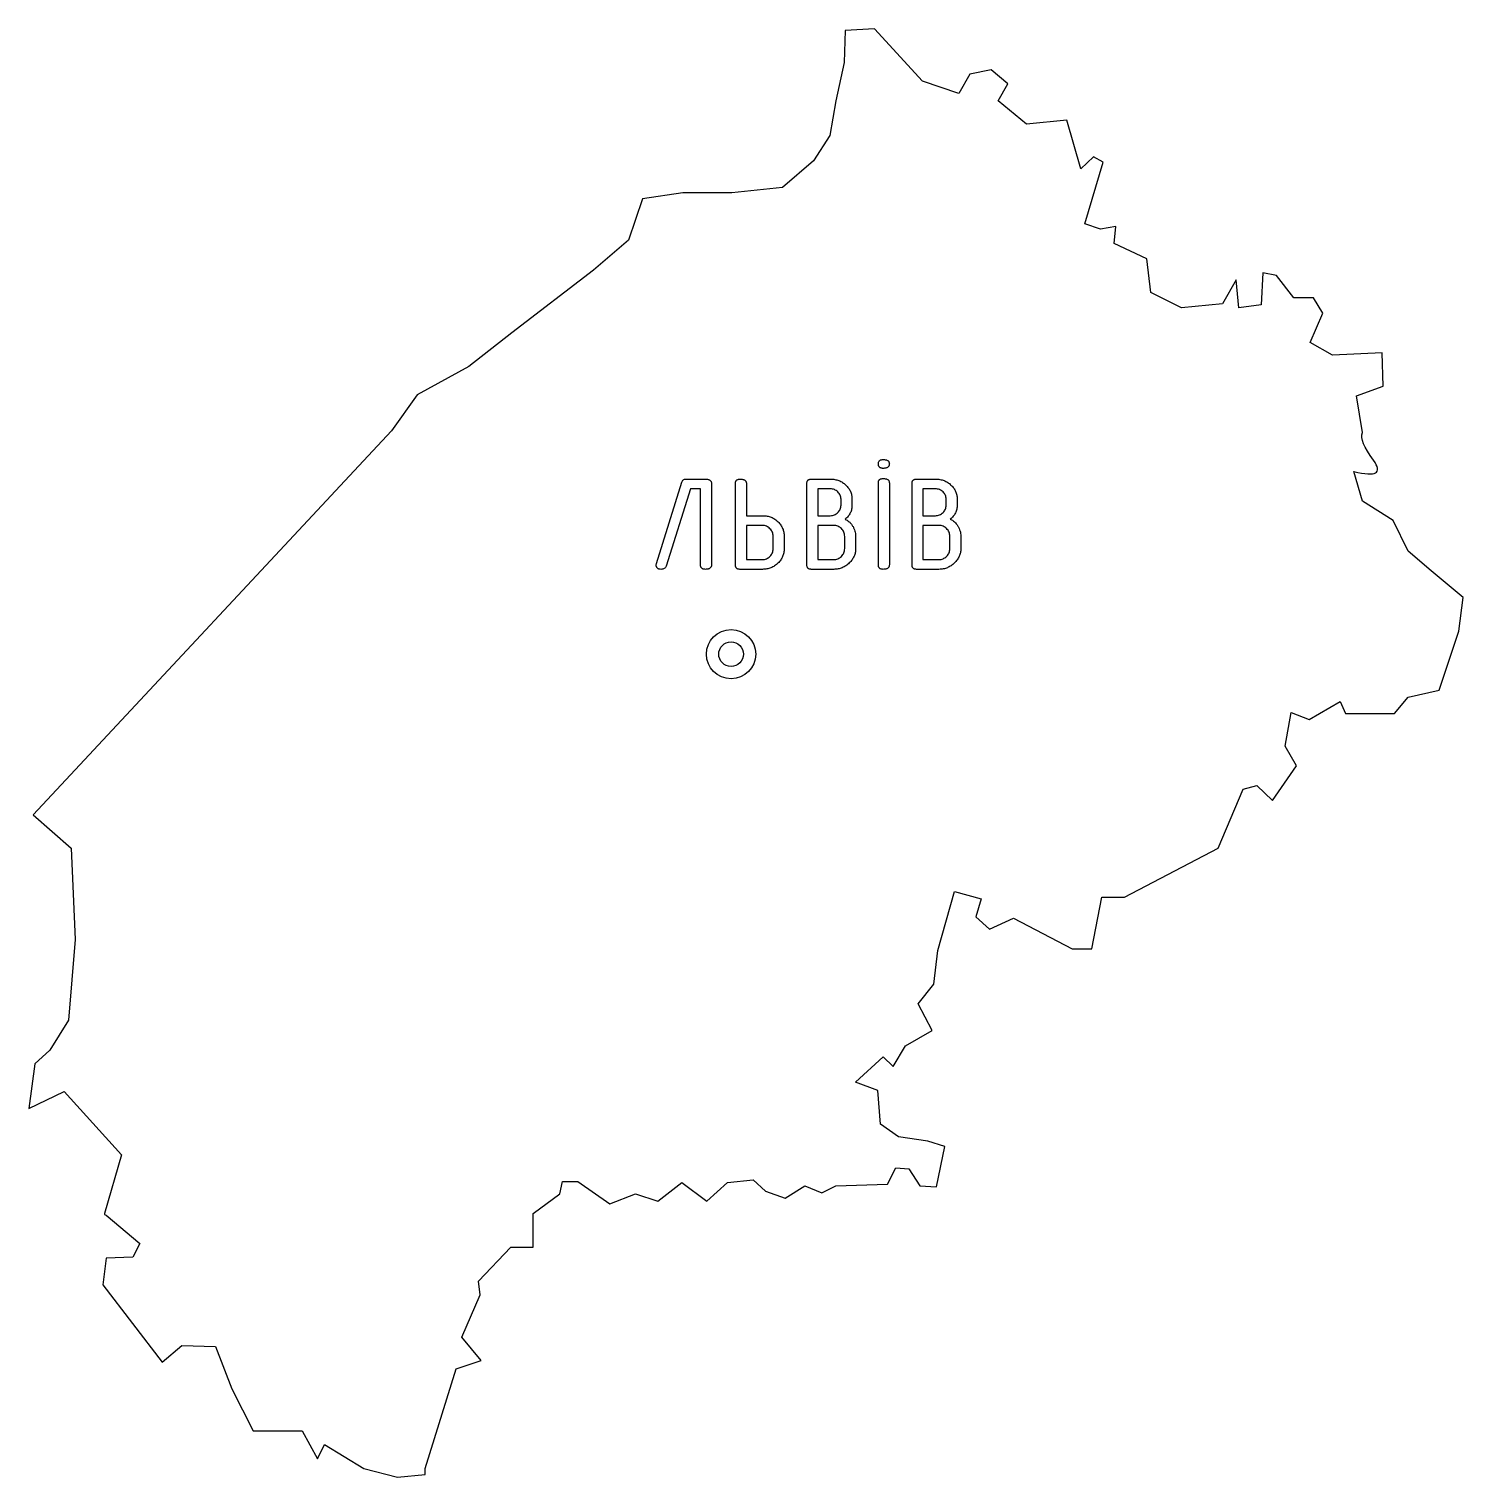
# Model space of a CAD drawing. Header units: millimetres. Extents: x -9424.2 to -9336.8, y 6308 to 6396.3.
import ezdxf

# ---------------------------------------------------------------- set-up
doc = ezdxf.new("R2010")
doc.units = ezdxf.units.MM

msp = doc.modelspace()

# ---------------------------------------------------------------- linework, layer by layer
at = {"color": 7, "linetype": 'Continuous', "lineweight": 25}
for p, q in [((-9374.411, 6396.159), (-9374.477, 6394.212)), ((-9372.626, 6396.257), (-9374.411, 6396.159)), ((-9369.706, 6393.077), (-9372.626, 6396.257)), ((-9374.477, 6394.212), (-9374.995, 6391.877)), ((-9366.819, 6393.499), (-9367.5, 6392.331)), ((-9365.521, 6393.758), (-9366.819, 6393.499)), ((-9364.515, 6392.915), (-9365.521, 6393.758)), ((-9367.5, 6392.331), (-9369.706, 6393.077)), ((-9365.099, 6391.877), (-9364.515, 6392.915)), ((-9374.995, 6391.877), (-9375.352, 6389.767)), ((-9363.38, 6390.449), (-9365.099, 6391.877)), ((-9360.914, 6390.708), (-9363.38, 6390.449)), ((-9360.069, 6387.723), (-9360.914, 6390.708)), ((-9375.352, 6389.767), (-9376.358, 6388.21)), ((-9376.358, 6388.21), (-9378.24, 6386.587)), ((-9359.292, 6388.469), (-9360.069, 6387.723)), ((-9359.81, 6384.381), (-9358.707, 6388.145)), ((-9358.707, 6388.145), (-9359.292, 6388.469)), ((-9384.307, 6386.263), (-9386.773, 6385.906)), ((-9381.322, 6386.263), (-9384.307, 6386.263)), ((-9378.24, 6386.587), (-9381.322, 6386.263)), ((-9386.773, 6385.906), (-9387.618, 6383.375)), ((-9358.869, 6384.057), (-9359.81, 6384.381)), ((-9357.929, 6384.219), (-9358.869, 6384.057)), ((-9358.025, 6383.18), (-9357.929, 6384.219)), ((-9387.618, 6383.375), (-9389.758, 6381.558)), ((-9356.047, 6382.24), (-9358.025, 6383.18)), ((-9355.787, 6380.195), (-9356.047, 6382.24)), ((-9389.758, 6381.558), (-9394.723, 6377.729)), ((-9350.596, 6380.974), (-9351.438, 6379.513)), ((-9350.433, 6379.254), (-9350.596, 6380.974)), ((-9348.973, 6381.396), (-9349.069, 6379.449)), ((-9348.13, 6381.234), (-9348.973, 6381.396)), ((-9347.091, 6379.871), (-9348.13, 6381.234)), ((-9353.937, 6379.254), (-9355.787, 6380.195)), ((-9351.438, 6379.513), (-9353.937, 6379.254)), ((-9349.069, 6379.449), (-9350.433, 6379.254)), ((-9345.89, 6379.871), (-9347.091, 6379.871)), ((-9345.306, 6378.93), (-9345.89, 6379.871)), ((-9346.085, 6377.145), (-9345.306, 6378.93)), ((-9394.723, 6377.729), (-9397.351, 6375.685)), ((-9344.722, 6376.367), (-9346.085, 6377.145)), ((-9341.705, 6376.528), (-9344.722, 6376.367)), ((-9341.64, 6374.485), (-9341.705, 6376.528)), ((-9397.351, 6375.685), (-9400.498, 6373.966)), ((-9400.498, 6373.966), (-9402.055, 6371.76)), ((-9343.262, 6373.901), (-9341.64, 6374.485)), ((-9342.905, 6371.662), (-9343.262, 6373.901)), ((-9402.055, 6371.76), (-9423.893, 6348.365)), ((-9385.917, 6363.67), (-9384.375, 6368.636)), ((-9384.119, 6368.823), (-9382.937, 6368.823)), ((-9382.566, 6368.557), (-9382.566, 6363.589)), ((-9381.109, 6363.589), (-9381.109, 6368.557)), ((-9380.44, 6368.563), (-9380.44, 6366.593)), ((-9376.754, 6363.589), (-9376.754, 6368.557)), ((-9376.485, 6368.823), (-9375.318, 6368.823)), ((-9372.398, 6363.59), (-9372.398, 6368.591)), ((-9371.729, 6368.591), (-9371.729, 6363.59)), ((-9370.347, 6363.589), (-9370.347, 6368.557)), ((-9370.079, 6368.823), (-9368.912, 6368.823)), ((-9342.905, 6367.476), (-9343.425, 6369.293)), ((-9383.85, 6368.229), (-9385.334, 6363.51)), ((-9383.235, 6368.229), (-9383.85, 6368.229)), ((-9383.235, 6363.586), (-9383.235, 6368.229)), ((-9375.325, 6368.229), (-9376.085, 6368.229)), ((-9376.085, 6368.229), (-9376.085, 6366.593)), ((-9374.004, 6367.623), (-9374.004, 6367.25)), ((-9369.678, 6368.229), (-9369.678, 6366.593)), ((-9368.918, 6368.229), (-9369.678, 6368.229)), ((-9367.597, 6367.623), (-9367.597, 6367.25)), ((-9374.673, 6367.234), (-9374.673, 6367.591)), ((-9368.266, 6367.234), (-9368.266, 6367.591)), ((-9341.024, 6366.309), (-9342.905, 6367.476)), ((-9380.44, 6366.593), (-9379.439, 6366.593)), ((-9379.476, 6365.999), (-9380.44, 6365.999)), ((-9380.44, 6365.999), (-9380.44, 6363.918)), ((-9376.085, 6366.593), (-9375.325, 6366.593)), ((-9375.121, 6365.999), (-9376.085, 6365.999)), ((-9376.085, 6365.999), (-9376.085, 6363.918)), ((-9369.678, 6366.593), (-9368.918, 6366.593)), ((-9368.714, 6365.999), (-9369.678, 6365.999)), ((-9369.678, 6365.999), (-9369.678, 6363.918)), ((-9340.115, 6364.426), (-9341.024, 6366.309)), ((-9378.805, 6364.588), (-9378.805, 6365.332)), ((-9378.136, 6365.351), (-9378.136, 6364.569)), ((-9374.45, 6364.588), (-9374.45, 6365.332)), ((-9373.781, 6365.339), (-9373.781, 6364.562)), ((-9368.043, 6364.588), (-9368.043, 6365.332)), ((-9367.374, 6365.339), (-9367.374, 6364.562)), ((-9338.72, 6363.225), (-9340.115, 6364.426)), ((-9379.466, 6363.323), (-9380.838, 6363.323)), ((-9380.44, 6363.918), (-9379.476, 6363.918)), ((-9375.11, 6363.323), (-9376.483, 6363.323)), ((-9376.085, 6363.918), (-9375.121, 6363.918)), ((-9368.704, 6363.323), (-9370.076, 6363.323)), ((-9369.678, 6363.918), (-9368.714, 6363.918)), ((-9336.773, 6361.604), (-9338.72, 6363.225)), ((-9337.033, 6359.56), (-9336.773, 6361.604)), ((-9338.233, 6355.958), (-9337.033, 6359.56)), ((-9346.15, 6354.174), (-9344.268, 6355.276)), ((-9344.268, 6355.276), (-9343.943, 6354.53)), ((-9340.959, 6354.53), (-9340.115, 6355.536)), ((-9340.115, 6355.536), (-9338.233, 6355.958)), ((-9347.61, 6352.55), (-9347.253, 6354.595)), ((-9347.253, 6354.595), (-9346.15, 6354.174)), ((-9343.943, 6354.53), (-9340.959, 6354.53)), ((-9346.929, 6351.35), (-9347.61, 6352.55)), ((-9348.389, 6349.241), (-9346.929, 6351.35)), ((-9350.173, 6349.922), (-9349.33, 6350.15)), ((-9349.33, 6350.15), (-9348.389, 6349.241)), ((-9351.698, 6346.321), (-9350.173, 6349.922)), ((-9423.893, 6348.365), (-9421.589, 6346.321)), ((-9421.589, 6346.321), (-9421.329, 6340.773)), ((-9357.409, 6343.335), (-9351.698, 6346.321)), ((-9368.764, 6340.091), (-9367.76, 6343.693)), ((-9367.76, 6343.693), (-9366.137, 6343.239)), ((-9366.137, 6343.239), (-9366.462, 6342.136)), ((-9359.388, 6340.188), (-9358.772, 6343.335)), ((-9358.772, 6343.335), (-9357.409, 6343.335)), ((-9366.462, 6342.136), (-9365.618, 6341.389)), ((-9365.618, 6341.389), (-9364.158, 6342.071)), ((-9364.158, 6342.071), (-9360.589, 6340.188)), ((-9421.329, 6340.773), (-9421.751, 6335.841)), ((-9369.025, 6338.047), (-9368.764, 6340.091)), ((-9360.589, 6340.188), (-9359.388, 6340.188)), ((-9369.966, 6336.847), (-9369.025, 6338.047)), ((-9369.122, 6335.224), (-9369.966, 6336.847)), ((-9421.751, 6335.841), (-9422.886, 6334.024)), ((-9370.745, 6334.283), (-9369.122, 6335.224)), ((-9371.49, 6333.017), (-9370.745, 6334.283)), ((-9423.795, 6333.18), (-9424.152, 6330.455)), ((-9422.886, 6334.024), (-9423.795, 6333.18)), ((-9373.796, 6332.077), (-9372.108, 6333.602)), ((-9372.108, 6333.602), (-9371.49, 6333.017)), ((-9424.152, 6330.455), (-9422.01, 6331.492)), ((-9422.01, 6331.492), (-9418.507, 6327.632)), ((-9372.432, 6331.557), (-9373.796, 6332.077)), ((-9372.269, 6329.514), (-9372.432, 6331.557)), ((-9371.166, 6328.735), (-9372.269, 6329.514)), ((-9369.382, 6328.475), (-9371.166, 6328.735)), ((-9368.344, 6328.151), (-9369.382, 6328.475)), ((-9368.862, 6325.685), (-9368.344, 6328.151)), ((-9418.507, 6327.632), (-9419.545, 6324.063)), ((-9371.848, 6325.847), (-9371.329, 6326.853)), ((-9371.329, 6326.853), (-9370.55, 6326.787)), ((-9370.55, 6326.787), (-9369.869, 6325.75)), ((-9393.425, 6324.063), (-9391.802, 6325.263)), ((-9391.802, 6325.263), (-9391.64, 6326.009)), ((-9391.64, 6326.009), (-9390.699, 6326.009)), ((-9390.699, 6326.009), (-9388.753, 6324.647)), ((-9388.753, 6324.647), (-9387.195, 6325.263)), ((-9387.195, 6325.263), (-9385.832, 6324.809)), ((-9385.832, 6324.809), (-9384.372, 6325.945)), ((-9384.372, 6325.945), (-9382.847, 6324.809)), ((-9382.847, 6324.809), (-9381.582, 6325.945)), ((-9381.582, 6325.945), (-9380.025, 6326.107)), ((-9380.025, 6326.107), (-9379.278, 6325.425)), ((-9379.278, 6325.425), (-9378.077, 6325.003)), ((-9378.077, 6325.003), (-9376.877, 6325.75)), ((-9376.877, 6325.75), (-9375.839, 6325.329)), ((-9375.839, 6325.329), (-9374.995, 6325.75)), ((-9374.995, 6325.75), (-9371.848, 6325.847)), ((-9369.869, 6325.75), (-9368.862, 6325.685)), ((-9419.545, 6324.063), (-9419.545, 6323.998)), ((-9419.545, 6323.998), (-9419.448, 6323.966)), ((-9419.448, 6323.966), (-9417.404, 6322.245)), ((-9393.425, 6322.018), (-9393.425, 6324.063)), ((-9417.404, 6322.245), (-9417.826, 6321.402)), ((-9396.767, 6319.943), (-9394.787, 6322.018)), ((-9394.787, 6322.018), (-9393.425, 6322.018)), ((-9419.448, 6321.337), (-9419.642, 6319.715)), ((-9417.826, 6321.402), (-9419.448, 6321.337)), ((-9396.67, 6319.098), (-9396.767, 6319.943)), ((-9419.642, 6319.715), (-9416.041, 6315.01)), ((-9397.773, 6316.535), (-9396.67, 6319.098)), ((-9396.605, 6315.107), (-9397.773, 6316.535)), ((-9416.041, 6315.01), (-9414.84, 6316.015)), ((-9414.84, 6316.015), (-9412.796, 6315.951)), ((-9412.796, 6315.951), (-9411.79, 6313.387)), ((-9398.13, 6314.589), (-9396.605, 6315.107)), ((-9400.012, 6308.52), (-9398.13, 6314.589)), ((-9411.79, 6313.387), (-9410.493, 6310.825)), ((-9410.493, 6310.825), (-9407.507, 6310.825)), ((-9407.507, 6310.825), (-9406.566, 6309.105)), ((-9406.566, 6309.105), (-9406.144, 6309.981)), ((-9406.144, 6309.981), (-9403.742, 6308.52)), ((-9403.742, 6308.52), (-9401.698, 6308.002)), ((-9400.012, 6308.164), (-9400.012, 6308.52)), ((-9401.698, 6308.002), (-9400.012, 6308.164))]:
    msp.add_line(p, q, dxfattribs=at)
for radius in [1.5, 0.75]:
    msp.add_circle((-9381.373, 6358.154), radius, dxfattribs=at)
for points in [[(-9342.225, 6369.974), (-9342.808, 6370.754), (-9343.035, 6371.316), (-9342.905, 6371.662)], [(-9343.425, 6369.293), (-9342.062, 6368.947), (-9341.661, 6369.174), (-9342.225, 6369.974)]]:
    msp.add_open_spline(points, degree=3, dxfattribs=at)
for points, knots in [([(-9372.398, 6369.746), (-9372.398, 6369.767), (-9372.396, 6369.807), (-9372.382, 6369.862), (-9372.359, 6369.909), (-9372.325, 6369.948), (-9372.282, 6369.977), (-9372.23, 6369.999), (-9372.168, 6370.009), (-9372.124, 6370.011), (-9372.101, 6370.012)], [0, 0, 0, 0, 0.137647, 0.258494, 0.372178, 0.480267, 0.591683, 0.71253, 0.847139, 1, 1, 1, 1]), ([(-9372.101, 6369.476), (-9372.124, 6369.477), (-9372.168, 6369.478), (-9372.229, 6369.491), (-9372.282, 6369.512), (-9372.325, 6369.541), (-9372.359, 6369.581), (-9372.382, 6369.629), (-9372.396, 6369.685), (-9372.398, 6369.725), (-9372.398, 6369.746)], [0, 0, 0, 0, 0.1517346, 0.2858502, 0.405807, 0.5164016, 0.6256058, 0.7384515, 0.8608515, 1, 1, 1, 1]), ([(-9372.101, 6370.012), (-9372.072, 6370.011), (-9372.017, 6370.009), (-9371.941, 6369.999), (-9371.876, 6369.978), (-9371.822, 6369.949), (-9371.78, 6369.911), (-9371.75, 6369.863), (-9371.732, 6369.807), (-9371.73, 6369.767), (-9371.729, 6369.746)], [0, 0, 0, 0, 0.167863, 0.314847, 0.444187, 0.55924, 0.665232, 0.770656, 0.878794, 1, 1, 1, 1]), ([(-9371.729, 6369.746), (-9371.73, 6369.725), (-9371.732, 6369.684), (-9371.75, 6369.628), (-9371.78, 6369.58), (-9371.822, 6369.54), (-9371.876, 6369.511), (-9371.941, 6369.491), (-9372.017, 6369.478), (-9372.072, 6369.477), (-9372.101, 6369.476)], [0, 0, 0, 0, 0.1226674, 0.2322495, 0.3370212, 0.4438679, 0.5582089, 0.6867485, 0.8331765, 1, 1, 1, 1]), ([(-9384.375, 6368.636), (-9384.364, 6368.664), (-9384.343, 6368.718), (-9384.284, 6368.781), (-9384.206, 6368.818), (-9384.149, 6368.821), (-9384.119, 6368.823)], [0, 0, 0, 0, 0.262469, 0.499999, 0.736656, 1, 1, 1, 1]), ([(-9382.937, 6368.823), (-9382.908, 6368.822), (-9382.854, 6368.82), (-9382.777, 6368.81), (-9382.713, 6368.789), (-9382.659, 6368.76), (-9382.616, 6368.722), (-9382.587, 6368.674), (-9382.568, 6368.618), (-9382.567, 6368.578), (-9382.566, 6368.557)], [0, 0, 0, 0, 0.167863, 0.314847, 0.444187, 0.55924, 0.665232, 0.770656, 0.878794, 1, 1, 1, 1]), ([(-9381.109, 6368.557), (-9381.108, 6368.578), (-9381.107, 6368.618), (-9381.092, 6368.673), (-9381.07, 6368.72), (-9381.036, 6368.759), (-9380.993, 6368.788), (-9380.94, 6368.809), (-9380.879, 6368.82), (-9380.835, 6368.822), (-9380.812, 6368.823)], [0, 0, 0, 0, 0.137647, 0.258494, 0.372178, 0.480267, 0.591683, 0.71253, 0.847139, 1, 1, 1, 1]), ([(-9380.812, 6368.823), (-9380.783, 6368.823), (-9380.728, 6368.822), (-9380.652, 6368.809), (-9380.587, 6368.79), (-9380.534, 6368.761), (-9380.49, 6368.724), (-9380.461, 6368.677), (-9380.443, 6368.623), (-9380.441, 6368.584), (-9380.44, 6368.563)], [0, 0, 0, 0, 0.169138, 0.31769, 0.447411, 0.563411, 0.668766, 0.773154, 0.880041, 1, 1, 1, 1]), ([(-9376.754, 6368.557), (-9376.753, 6368.578), (-9376.751, 6368.617), (-9376.74, 6368.673), (-9376.719, 6368.72), (-9376.688, 6368.758), (-9376.649, 6368.788), (-9376.602, 6368.809), (-9376.546, 6368.82), (-9376.506, 6368.822), (-9376.485, 6368.823)], [0, 0, 0, 0, 0.145173, 0.271382, 0.388982, 0.499525, 0.608397, 0.725997, 0.854827, 1, 1, 1, 1]), ([(-9375.318, 6368.823), (-9375.272, 6368.822), (-9375.182, 6368.82), (-9375.049, 6368.802), (-9374.923, 6368.775), (-9374.802, 6368.734), (-9374.687, 6368.684), (-9374.578, 6368.62), (-9374.475, 6368.546), (-9374.379, 6368.461), (-9374.291, 6368.37), (-9374.214, 6368.274), (-9374.15, 6368.174), (-9374.096, 6368.071), (-9374.055, 6367.964), (-9374.025, 6367.854), (-9374.007, 6367.74), (-9374.005, 6367.663), (-9374.004, 6367.623)], [0, 0, 0, 0, 0.069997, 0.136989, 0.202582, 0.266327, 0.329996, 0.393197, 0.457621, 0.522582, 0.587006, 0.649326, 0.708825, 0.767703, 0.825003, 0.882887, 0.94057, 1, 1, 1, 1]), ([(-9372.398, 6368.591), (-9372.397, 6368.612), (-9372.396, 6368.652), (-9372.382, 6368.707), (-9372.358, 6368.754), (-9372.325, 6368.794), (-9372.282, 6368.823), (-9372.23, 6368.844), (-9372.168, 6368.855), (-9372.124, 6368.857), (-9372.101, 6368.858)], [0, 0, 0, 0, 0.137355, 0.260404, 0.371584, 0.481366, 0.592546, 0.713138, 0.847462, 1, 1, 1, 1]), ([(-9372.101, 6368.858), (-9372.072, 6368.857), (-9372.017, 6368.855), (-9371.941, 6368.844), (-9371.876, 6368.823), (-9371.822, 6368.795), (-9371.78, 6368.755), (-9371.75, 6368.708), (-9371.732, 6368.652), (-9371.73, 6368.612), (-9371.729, 6368.591)], [0, 0, 0, 0, 0.167568, 0.3142937, 0.4434069, 0.5582582, 0.6655817, 0.7689358, 0.8790069, 1, 1, 1, 1]), ([(-9370.347, 6368.557), (-9370.346, 6368.578), (-9370.344, 6368.617), (-9370.333, 6368.673), (-9370.312, 6368.72), (-9370.281, 6368.758), (-9370.242, 6368.788), (-9370.195, 6368.809), (-9370.139, 6368.82), (-9370.1, 6368.822), (-9370.079, 6368.823)], [0, 0, 0, 0, 0.145173, 0.271382, 0.388982, 0.499525, 0.608397, 0.725997, 0.854827, 1, 1, 1, 1]), ([(-9368.912, 6368.823), (-9368.865, 6368.822), (-9368.775, 6368.82), (-9368.643, 6368.802), (-9368.516, 6368.775), (-9368.395, 6368.734), (-9368.28, 6368.684), (-9368.171, 6368.62), (-9368.068, 6368.546), (-9367.972, 6368.461), (-9367.884, 6368.37), (-9367.808, 6368.274), (-9367.743, 6368.174), (-9367.689, 6368.071), (-9367.649, 6367.964), (-9367.618, 6367.854), (-9367.6, 6367.74), (-9367.598, 6367.663), (-9367.597, 6367.623)], [0, 0, 0, 0, 0.069997, 0.136989, 0.202582, 0.266327, 0.329996, 0.393197, 0.457621, 0.522582, 0.587006, 0.649326, 0.708825, 0.767703, 0.825003, 0.882887, 0.94057, 1, 1, 1, 1]), ([(-9374.673, 6367.591), (-9374.675, 6367.633), (-9374.679, 6367.716), (-9374.716, 6367.836), (-9374.779, 6367.945), (-9374.863, 6368.042), (-9374.963, 6368.124), (-9375.075, 6368.184), (-9375.197, 6368.223), (-9375.282, 6368.226), (-9375.325, 6368.229)], [0, 0, 0, 0, 0.12453, 0.245833, 0.367168, 0.495812, 0.624742, 0.74854, 0.872039, 1, 1, 1, 1]), ([(-9368.266, 6367.591), (-9368.268, 6367.633), (-9368.272, 6367.716), (-9368.309, 6367.836), (-9368.372, 6367.945), (-9368.456, 6368.042), (-9368.556, 6368.124), (-9368.668, 6368.184), (-9368.79, 6368.223), (-9368.875, 6368.226), (-9368.918, 6368.229)], [0, 0, 0, 0, 0.12453, 0.245833, 0.367168, 0.495812, 0.624742, 0.74854, 0.872039, 1, 1, 1, 1]), ([(-9375.325, 6366.593), (-9375.282, 6366.595), (-9375.197, 6366.599), (-9375.075, 6366.637), (-9374.962, 6366.698), (-9374.863, 6366.781), (-9374.779, 6366.879), (-9374.716, 6366.99), (-9374.679, 6367.109), (-9374.675, 6367.192), (-9374.673, 6367.234)], [0, 0, 0, 0, 0.127628, 0.250807, 0.374284, 0.503607, 0.632787, 0.754805, 0.875793, 1, 1, 1, 1]), ([(-9374.004, 6367.25), (-9374.005, 6367.205), (-9374.008, 6367.118), (-9374.026, 6366.992), (-9374.059, 6366.872), (-9374.107, 6366.76), (-9374.164, 6366.653), (-9374.238, 6366.555), (-9374.322, 6366.462), (-9374.387, 6366.409), (-9374.421, 6366.382)], [0, 0, 0, 0, 0.132659, 0.260683, 0.383599, 0.504454, 0.625114, 0.746438, 0.871435, 1, 1, 1, 1]), ([(-9368.918, 6366.593), (-9368.875, 6366.595), (-9368.79, 6366.599), (-9368.668, 6366.637), (-9368.555, 6366.698), (-9368.456, 6366.781), (-9368.372, 6366.879), (-9368.31, 6366.99), (-9368.272, 6367.109), (-9368.268, 6367.192), (-9368.266, 6367.234)], [0, 0, 0, 0, 0.127628, 0.250807, 0.374284, 0.503607, 0.632787, 0.754805, 0.875793, 1, 1, 1, 1]), ([(-9367.597, 6367.25), (-9367.598, 6367.205), (-9367.601, 6367.118), (-9367.62, 6366.992), (-9367.652, 6366.872), (-9367.7, 6366.76), (-9367.757, 6366.653), (-9367.831, 6366.555), (-9367.915, 6366.462), (-9367.981, 6366.409), (-9368.014, 6366.382)], [0, 0, 0, 0, 0.132659, 0.260683, 0.383599, 0.504454, 0.625114, 0.746438, 0.871435, 1, 1, 1, 1]), ([(-9378.805, 6365.332), (-9378.808, 6365.376), (-9378.812, 6365.463), (-9378.851, 6365.588), (-9378.914, 6365.703), (-9379.001, 6365.804), (-9379.103, 6365.89), (-9379.218, 6365.954), (-9379.345, 6365.991), (-9379.432, 6365.996), (-9379.476, 6365.999)], [0, 0, 0, 0, 0.125742, 0.248373, 0.369823, 0.498725, 0.626916, 0.75084, 0.873156, 1, 1, 1, 1]), ([(-9379.439, 6366.593), (-9379.393, 6366.592), (-9379.304, 6366.59), (-9379.171, 6366.573), (-9379.046, 6366.542), (-9378.925, 6366.502), (-9378.811, 6366.448), (-9378.703, 6366.383), (-9378.601, 6366.307), (-9378.506, 6366.218), (-9378.421, 6366.123), (-9378.344, 6366.024), (-9378.28, 6365.921), (-9378.227, 6365.814), (-9378.186, 6365.703), (-9378.157, 6365.589), (-9378.139, 6365.471), (-9378.137, 6365.391), (-9378.136, 6365.351)], [0, 0, 0, 0, 0.068553, 0.134718, 0.199196, 0.262339, 0.325176, 0.387392, 0.45124, 0.516135, 0.581066, 0.643176, 0.703903, 0.762828, 0.821593, 0.880297, 0.939565, 1, 1, 1, 1]), ([(-9374.45, 6365.332), (-9374.452, 6365.377), (-9374.457, 6365.464), (-9374.494, 6365.591), (-9374.559, 6365.705), (-9374.645, 6365.806), (-9374.746, 6365.892), (-9374.862, 6365.954), (-9374.988, 6365.993), (-9375.076, 6365.997), (-9375.121, 6365.999)], [0, 0, 0, 0, 0.127668, 0.249717, 0.372405, 0.49947, 0.627382, 0.74901, 0.872432, 1, 1, 1, 1]), ([(-9374.421, 6366.382), (-9374.376, 6366.36), (-9374.286, 6366.314), (-9374.166, 6366.217), (-9374.055, 6366.1), (-9373.961, 6365.963), (-9373.882, 6365.815), (-9373.822, 6365.661), (-9373.788, 6365.501), (-9373.783, 6365.393), (-9373.781, 6365.339)], [0, 0, 0, 0, 0.116315, 0.234565, 0.358418, 0.489348, 0.621368, 0.748748, 0.874238, 1, 1, 1, 1]), ([(-9368.043, 6365.332), (-9368.045, 6365.377), (-9368.05, 6365.464), (-9368.087, 6365.591), (-9368.152, 6365.705), (-9368.238, 6365.806), (-9368.339, 6365.892), (-9368.455, 6365.954), (-9368.581, 6365.993), (-9368.669, 6365.997), (-9368.714, 6365.999)], [0, 0, 0, 0, 0.127668, 0.249717, 0.372405, 0.49947, 0.627382, 0.74901, 0.872432, 1, 1, 1, 1]), ([(-9368.014, 6366.382), (-9367.969, 6366.36), (-9367.879, 6366.314), (-9367.759, 6366.217), (-9367.649, 6366.1), (-9367.555, 6365.963), (-9367.475, 6365.815), (-9367.415, 6365.661), (-9367.381, 6365.501), (-9367.376, 6365.393), (-9367.374, 6365.339)], [0, 0, 0, 0, 0.116315, 0.234565, 0.358418, 0.489348, 0.621368, 0.748748, 0.874238, 1, 1, 1, 1]), ([(-9379.476, 6363.918), (-9379.431, 6363.92), (-9379.344, 6363.925), (-9379.217, 6363.962), (-9379.102, 6364.025), (-9379, 6364.111), (-9378.914, 6364.214), (-9378.849, 6364.329), (-9378.813, 6364.455), (-9378.808, 6364.543), (-9378.805, 6364.588)], [0, 0, 0, 0, 0.127409, 0.249209, 0.372084, 0.499736, 0.627388, 0.750791, 0.872591, 1, 1, 1, 1]), ([(-9378.136, 6364.569), (-9378.137, 6364.528), (-9378.139, 6364.448), (-9378.157, 6364.329), (-9378.188, 6364.213), (-9378.228, 6364.101), (-9378.282, 6363.994), (-9378.348, 6363.89), (-9378.426, 6363.79), (-9378.513, 6363.695), (-9378.611, 6363.609), (-9378.714, 6363.531), (-9378.825, 6363.468), (-9378.941, 6363.415), (-9379.063, 6363.373), (-9379.192, 6363.344), (-9379.327, 6363.326), (-9379.419, 6363.324), (-9379.466, 6363.323)], [0, 0, 0, 0, 0.060227, 0.119296, 0.17794, 0.236484, 0.295417, 0.355663, 0.418124, 0.482181, 0.5467, 0.610183, 0.673076, 0.735382, 0.798979, 0.864168, 0.930615, 1, 1, 1, 1]), ([(-9375.121, 6363.918), (-9375.076, 6363.92), (-9374.989, 6363.925), (-9374.862, 6363.962), (-9374.747, 6364.025), (-9374.644, 6364.111), (-9374.559, 6364.214), (-9374.494, 6364.329), (-9374.457, 6364.455), (-9374.452, 6364.543), (-9374.45, 6364.588)], [0, 0, 0, 0, 0.127409, 0.249209, 0.372084, 0.499736, 0.627388, 0.750791, 0.872591, 1, 1, 1, 1]), ([(-9373.781, 6364.562), (-9373.782, 6364.524), (-9373.784, 6364.447), (-9373.803, 6364.334), (-9373.833, 6364.223), (-9373.877, 6364.114), (-9373.933, 6364.009), (-9374.001, 6363.906), (-9374.08, 6363.804), (-9374.171, 6363.708), (-9374.27, 6363.619), (-9374.374, 6363.539), (-9374.485, 6363.473), (-9374.601, 6363.417), (-9374.721, 6363.376), (-9374.846, 6363.345), (-9374.977, 6363.326), (-9375.065, 6363.324), (-9375.11, 6363.323)], [0, 0, 0, 0, 0.057372, 0.114272, 0.171278, 0.229207, 0.288754, 0.349754, 0.413663, 0.480403, 0.547601, 0.612888, 0.677009, 0.740437, 0.803587, 0.867319, 0.9328, 1, 1, 1, 1]), ([(-9368.714, 6363.918), (-9368.669, 6363.92), (-9368.582, 6363.925), (-9368.455, 6363.962), (-9368.34, 6364.025), (-9368.237, 6364.111), (-9368.152, 6364.214), (-9368.087, 6364.329), (-9368.05, 6364.455), (-9368.045, 6364.543), (-9368.043, 6364.588)], [0, 0, 0, 0, 0.127409, 0.249209, 0.372084, 0.499736, 0.627388, 0.750791, 0.872591, 1, 1, 1, 1]), ([(-9367.374, 6364.562), (-9367.375, 6364.524), (-9367.377, 6364.447), (-9367.397, 6364.334), (-9367.427, 6364.223), (-9367.47, 6364.114), (-9367.526, 6364.009), (-9367.595, 6363.906), (-9367.673, 6363.804), (-9367.764, 6363.708), (-9367.863, 6363.619), (-9367.968, 6363.539), (-9368.079, 6363.473), (-9368.194, 6363.417), (-9368.314, 6363.376), (-9368.44, 6363.345), (-9368.57, 6363.326), (-9368.659, 6363.324), (-9368.704, 6363.323)], [0, 0, 0, 0, 0.057372, 0.114272, 0.171278, 0.229207, 0.288754, 0.349754, 0.413663, 0.480403, 0.547601, 0.612888, 0.677009, 0.740437, 0.803587, 0.867319, 0.9328, 1, 1, 1, 1]), ([(-9385.931, 6363.584), (-9385.93, 6363.599), (-9385.928, 6363.628), (-9385.921, 6363.656), (-9385.917, 6363.67)], [0, 0, 0, 0, 0.495741, 1, 1, 1, 1]), ([(-9385.653, 6363.323), (-9385.674, 6363.324), (-9385.715, 6363.326), (-9385.773, 6363.337), (-9385.822, 6363.358), (-9385.863, 6363.386), (-9385.894, 6363.425), (-9385.916, 6363.471), (-9385.929, 6363.525), (-9385.93, 6363.564), (-9385.931, 6363.584)], [0, 0, 0, 0, 0.149064, 0.281844, 0.400732, 0.511229, 0.620701, 0.735884, 0.85888, 1, 1, 1, 1]), ([(-9385.334, 6363.51), (-9385.346, 6363.482), (-9385.37, 6363.425), (-9385.443, 6363.363), (-9385.541, 6363.328), (-9385.613, 6363.325), (-9385.653, 6363.323)], [0, 0, 0, 0, 0.230196, 0.45606, 0.703188, 1, 1, 1, 1]), ([(-9382.937, 6363.323), (-9382.961, 6363.324), (-9383.004, 6363.326), (-9383.066, 6363.337), (-9383.118, 6363.358), (-9383.161, 6363.387), (-9383.195, 6363.425), (-9383.218, 6363.471), (-9383.233, 6363.526), (-9383.234, 6363.565), (-9383.235, 6363.586)], [0, 0, 0, 0, 0.153893, 0.28941, 0.411072, 0.52324, 0.630146, 0.742314, 0.863977, 1, 1, 1, 1]), ([(-9382.566, 6363.589), (-9382.567, 6363.568), (-9382.568, 6363.528), (-9382.587, 6363.472), (-9382.616, 6363.425), (-9382.659, 6363.387), (-9382.713, 6363.357), (-9382.777, 6363.337), (-9382.854, 6363.326), (-9382.908, 6363.324), (-9382.937, 6363.323)], [0, 0, 0, 0, 0.121206, 0.229344, 0.334768, 0.44076, 0.555813, 0.685153, 0.832137, 1, 1, 1, 1]), ([(-9380.838, 6363.323), (-9380.86, 6363.324), (-9380.9, 6363.326), (-9380.956, 6363.337), (-9381.003, 6363.358), (-9381.043, 6363.387), (-9381.073, 6363.427), (-9381.094, 6363.474), (-9381.107, 6363.529), (-9381.108, 6363.568), (-9381.109, 6363.589)], [0, 0, 0, 0, 0.147299, 0.27565, 0.392814, 0.503399, 0.611867, 0.72903, 0.855365, 1, 1, 1, 1]), ([(-9376.483, 6363.323), (-9376.504, 6363.324), (-9376.544, 6363.326), (-9376.601, 6363.337), (-9376.648, 6363.358), (-9376.688, 6363.387), (-9376.718, 6363.427), (-9376.738, 6363.474), (-9376.751, 6363.529), (-9376.753, 6363.568), (-9376.754, 6363.589)], [0, 0, 0, 0, 0.147299, 0.27565, 0.392814, 0.503399, 0.611867, 0.72903, 0.855365, 1, 1, 1, 1]), ([(-9372.101, 6363.323), (-9372.124, 6363.324), (-9372.168, 6363.326), (-9372.23, 6363.337), (-9372.282, 6363.358), (-9372.325, 6363.389), (-9372.359, 6363.427), (-9372.382, 6363.474), (-9372.396, 6363.529), (-9372.397, 6363.569), (-9372.398, 6363.59)], [0, 0, 0, 0, 0.152608, 0.286993, 0.407639, 0.520337, 0.628247, 0.739478, 0.862582, 1, 1, 1, 1]), ([(-9371.729, 6363.59), (-9371.73, 6363.569), (-9371.732, 6363.529), (-9371.75, 6363.473), (-9371.78, 6363.426), (-9371.823, 6363.388), (-9371.876, 6363.357), (-9371.941, 6363.337), (-9372.017, 6363.326), (-9372.072, 6363.324), (-9372.101, 6363.323)], [0, 0, 0, 0, 0.121044, 0.231161, 0.334558, 0.440408, 0.556408, 0.685575, 0.832362, 1, 1, 1, 1]), ([(-9370.076, 6363.323), (-9370.098, 6363.324), (-9370.138, 6363.326), (-9370.194, 6363.337), (-9370.241, 6363.358), (-9370.281, 6363.387), (-9370.311, 6363.427), (-9370.331, 6363.474), (-9370.345, 6363.529), (-9370.346, 6363.568), (-9370.347, 6363.589)], [0, 0, 0, 0, 0.147299, 0.27565, 0.392814, 0.503399, 0.611867, 0.72903, 0.855365, 1, 1, 1, 1])]:
    msp.add_open_spline(points, degree=3, knots=knots, dxfattribs=at)

doc.saveas('drawing.dxf')
